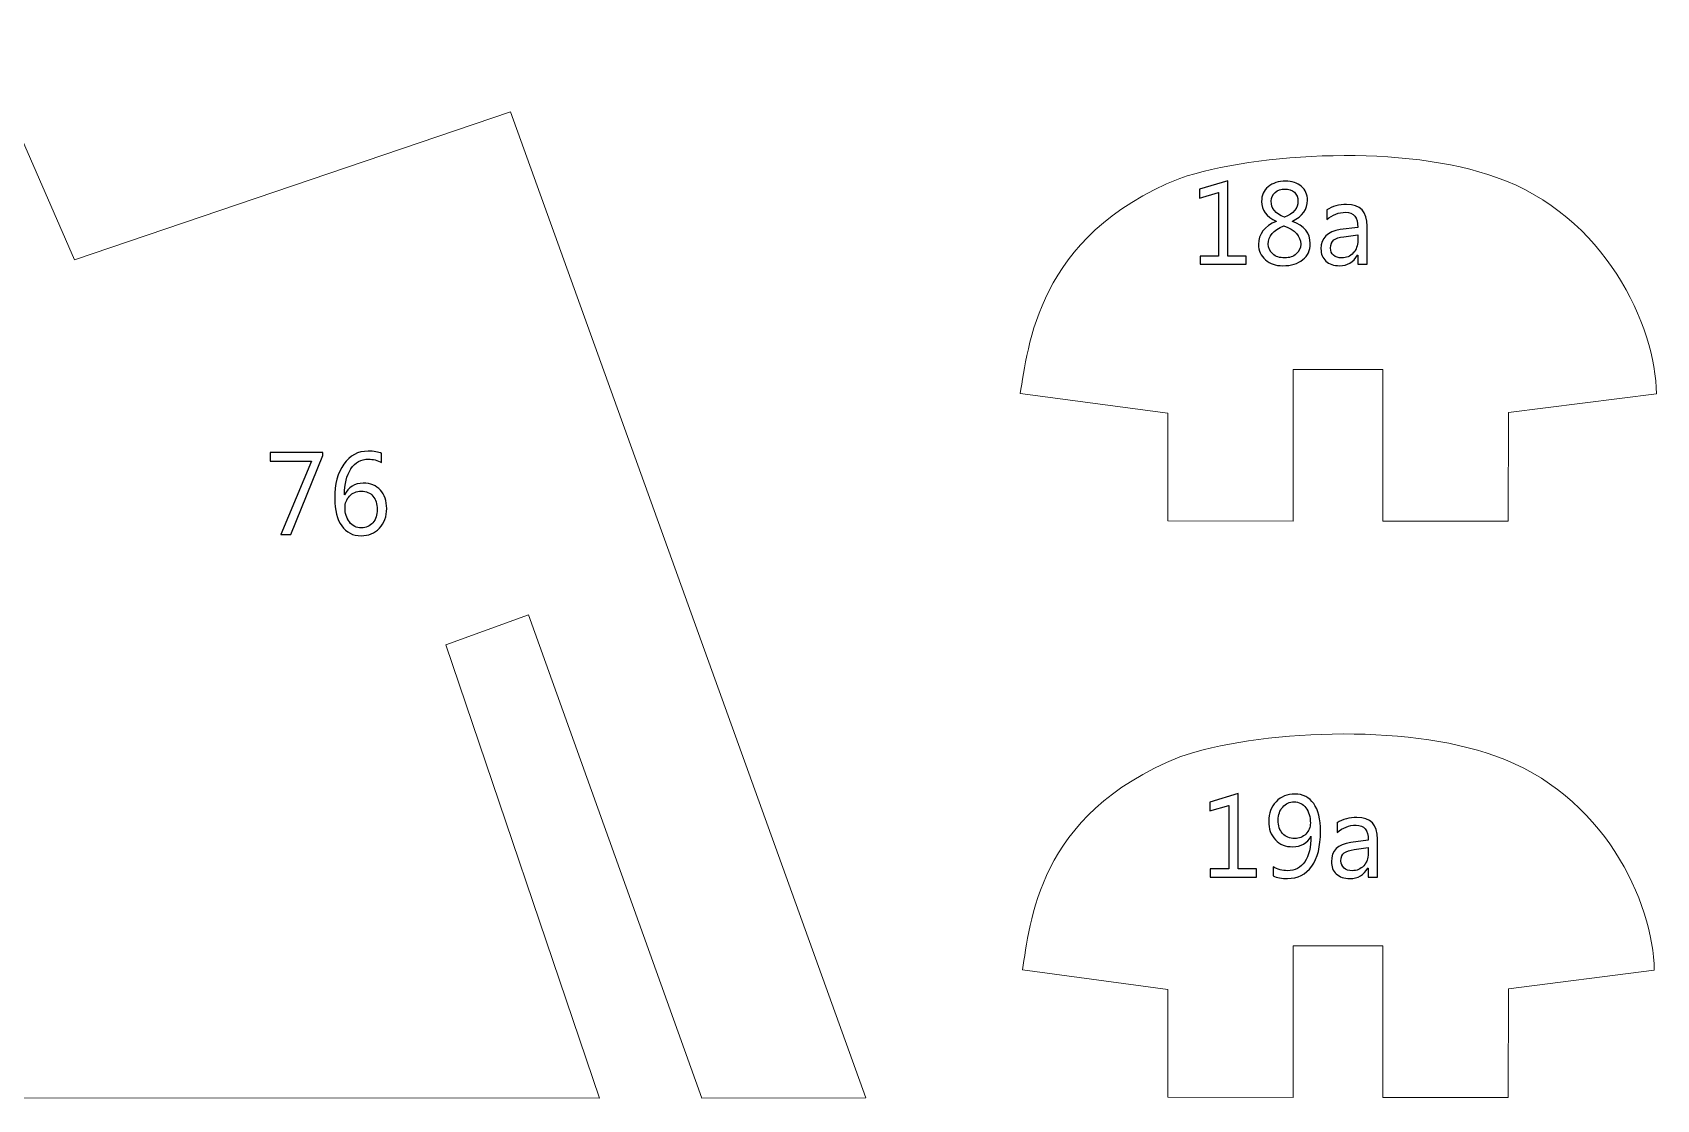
# Model space of a CAD drawing. Header units: centimetres. Extents: x -370 to 378, y -504 to 433.
# Drawn here: x 261.7 to 373.8, y -504.1 to -430.4 of the extents above; entities that cross this region are included whole.
import ezdxf

# ---------------------------------------------------------------- set-up
doc = ezdxf.new("R2010")
doc.units = ezdxf.units.CM
doc.header["$MEASUREMENT"] = 0
doc.layers.add('Camada 1', color=7, linetype='Continuous')
doc.layers.add('Camada 2', color=20, linetype='Continuous')

msp = doc.modelspace()

# ---------------------------------------------------------------- linework, layer by layer
at = {"layer": 'Camada 1', "lineweight": 9}
for points, knots in [([(294.68, -435.88), (294.68, -435.88), (319.21, -503.96), (319.21, -503.96), (319.21, -503.96), (319.21, -503.96), (307.9, -503.97), (307.9, -503.97), (307.9, -503.97), (307.9, -503.97), (295.92, -470.6), (295.92, -470.6), (295.92, -470.6), (295.92, -470.6), (290.22, -472.68), (290.22, -472.68), (290.22, -472.68), (290.22, -472.68), (300.83, -503.97), (300.83, -503.97), (300.83, -503.97), (300.83, -503.97), (167.72, -503.92), (167.72, -503.92), (167.72, -503.92), (167.72, -503.92), (167.63, -493.01), (167.63, -493.01), (167.63, -493.01), (167.63, -493.01), (161.52, -492.97), (161.52, -492.97), (161.52, -492.97), (161.52, -492.97), (161.45, -503.88), (161.45, -503.88), (161.45, -503.88), (161.45, -503.88), (122.91, -503.91), (122.91, -503.91), (122.91, -503.91), (118.22, -504.07), (117.02, -496.21), (121.56, -494.79), (121.56, -494.79), (121.56, -494.79), (160.85, -481.42), (160.85, -481.42), (160.85, -481.42), (160.85, -481.42), (158.98, -475.67), (158.98, -475.67), (158.98, -475.67), (158.98, -475.67), (188.24, -465.57), (188.24, -465.57), (188.24, -465.57), (188.24, -465.57), (190.38, -471.35), (190.38, -471.35), (190.38, -471.35), (190.38, -471.35), (237.32, -455.38), (237.32, -455.38), (237.32, -455.38), (237.32, -455.38), (218, -409.68), (218, -409.68), (218, -409.68), (218, -409.68), (245.72, -402.83), (245.72, -402.83), (245.72, -402.83), (245.72, -402.83), (264.59, -446.11), (264.59, -446.11), (264.59, -446.11), (264.59, -446.11), (294.68, -435.88), (294.68, -435.88)], [0, 0, 0, 0, 0.047619, 0.047619, 0.047619, 0.047619, 0.095238, 0.095238, 0.095238, 0.095238, 0.142857, 0.142857, 0.142857, 0.142857, 0.190476, 0.190476, 0.190476, 0.190476, 0.238095, 0.238095, 0.238095, 0.238095, 0.285714, 0.285714, 0.285714, 0.285714, 0.333333, 0.333333, 0.333333, 0.333333, 0.380952, 0.380952, 0.380952, 0.380952, 0.428571, 0.428571, 0.428571, 0.428571, 0.47619, 0.47619, 0.47619, 0.47619, 0.52381, 0.52381, 0.52381, 0.52381, 0.571429, 0.571429, 0.571429, 0.571429, 0.619048, 0.619048, 0.619048, 0.619048, 0.666667, 0.666667, 0.666667, 0.666667, 0.714286, 0.714286, 0.714286, 0.714286, 0.761905, 0.761905, 0.761905, 0.761905, 0.809524, 0.809524, 0.809524, 0.809524, 0.857143, 0.857143, 0.857143, 0.857143, 0.904762, 0.904762, 0.904762, 0.904762, 1, 1, 1, 1]), ([(348.72, -453.68), (348.72, -453.68), (354.9, -453.68), (354.9, -453.68), (354.9, -453.68), (354.9, -453.68), (354.9, -464.15), (354.9, -464.15), (354.9, -464.15), (354.9, -464.15), (363.56, -464.15), (363.56, -464.15), (363.56, -464.15), (363.56, -464.15), (363.57, -456.65), (363.57, -456.65), (363.57, -456.65), (363.57, -456.65), (373.79, -455.36), (373.79, -455.36), (373.79, -455.36), (373.74, -450.67), (370.21, -442.99), (362.74, -440.42), (362.74, -440.42), (356.55, -438.13), (346.16, -438.67), (340.88, -440.48), (340.88, -440.48), (330.95, -444.47), (330.44, -452.18), (329.86, -455.34), (329.86, -455.34), (329.86, -455.34), (340.05, -456.69), (340.05, -456.69), (340.05, -456.69), (340.05, -456.69), (340.05, -464.13), (340.05, -464.13), (340.05, -464.13), (340.05, -464.13), (348.72, -464.15), (348.72, -464.15), (348.72, -464.15), (348.72, -464.15), (348.72, -453.68), (348.72, -453.68)], [0, 0, 0, 0, 0.076923, 0.076923, 0.076923, 0.076923, 0.153846, 0.153846, 0.153846, 0.153846, 0.230769, 0.230769, 0.230769, 0.230769, 0.307692, 0.307692, 0.307692, 0.307692, 0.384615, 0.384615, 0.384615, 0.384615, 0.461538, 0.461538, 0.461538, 0.461538, 0.538462, 0.538462, 0.538462, 0.538462, 0.615385, 0.615385, 0.615385, 0.615385, 0.692308, 0.692308, 0.692308, 0.692308, 0.769231, 0.769231, 0.769231, 0.769231, 0.846154, 0.846154, 0.846154, 0.846154, 1, 1, 1, 1]), ([(348.72, -493.46), (348.72, -493.46), (354.9, -493.46), (354.9, -493.46), (354.9, -493.46), (354.9, -493.46), (354.9, -503.92), (354.9, -503.92), (354.9, -503.92), (354.9, -503.92), (363.56, -503.92), (363.56, -503.92), (363.56, -503.92), (363.56, -503.92), (363.57, -496.43), (363.57, -496.43), (363.57, -496.43), (363.57, -496.43), (373.64, -495.14), (373.64, -495.14), (373.64, -495.14), (373.58, -490.44), (370.1, -482.92), (362.63, -480.35), (362.63, -480.35), (356.44, -478.06), (346.16, -478.6), (340.88, -480.41), (340.88, -480.41), (330.95, -484.4), (330.59, -491.96), (330.02, -495.11), (330.02, -495.11), (330.02, -495.11), (340.05, -496.47), (340.05, -496.47), (340.05, -496.47), (340.05, -496.47), (340.05, -503.91), (340.05, -503.91), (340.05, -503.91), (340.05, -503.91), (348.72, -503.92), (348.72, -503.92), (348.72, -503.92), (348.72, -503.92), (348.72, -493.46), (348.72, -493.46)], [0, 0, 0, 0, 0.076923, 0.076923, 0.076923, 0.076923, 0.153846, 0.153846, 0.153846, 0.153846, 0.230769, 0.230769, 0.230769, 0.230769, 0.307692, 0.307692, 0.307692, 0.307692, 0.384615, 0.384615, 0.384615, 0.384615, 0.461538, 0.461538, 0.461538, 0.461538, 0.538462, 0.538462, 0.538462, 0.538462, 0.615385, 0.615385, 0.615385, 0.615385, 0.692308, 0.692308, 0.692308, 0.692308, 0.769231, 0.769231, 0.769231, 0.769231, 0.846154, 0.846154, 0.846154, 0.846154, 1, 1, 1, 1])]:
    msp.add_open_spline(points, degree=3, knots=knots, dxfattribs=at)
at = {"layer": 'Camada 2'}
for points, knots in [([(345.47, -446.41), (345.47, -446.41), (342.28, -446.41), (342.28, -446.41), (342.28, -446.41), (342.28, -446.41), (342.28, -445.85), (342.28, -445.85), (342.28, -445.85), (342.28, -445.85), (343.55, -445.85), (343.55, -445.85), (343.55, -445.85), (343.55, -445.85), (343.55, -441.46), (343.55, -441.46), (343.55, -441.46), (343.55, -441.46), (342.24, -441.85), (342.24, -441.85), (342.24, -441.85), (342.24, -441.85), (342.24, -441.23), (342.24, -441.23), (342.24, -441.23), (342.24, -441.23), (344.2, -440.64), (344.2, -440.64), (344.2, -440.64), (344.2, -440.64), (344.2, -445.85), (344.2, -445.85), (344.2, -445.85), (344.2, -445.85), (345.47, -445.85), (345.47, -445.85), (345.47, -445.85), (345.47, -445.85), (345.47, -446.41), (345.47, -446.41)], [0, 0, 0, 0, 0.090909, 0.090909, 0.090909, 0.090909, 0.181818, 0.181818, 0.181818, 0.181818, 0.272727, 0.272727, 0.272727, 0.272727, 0.363636, 0.363636, 0.363636, 0.363636, 0.454545, 0.454545, 0.454545, 0.454545, 0.545455, 0.545455, 0.545455, 0.545455, 0.636364, 0.636364, 0.636364, 0.636364, 0.727273, 0.727273, 0.727273, 0.727273, 0.818182, 0.818182, 0.818182, 0.818182, 1, 1, 1, 1]), ([(347.54, -443.45), (347.54, -443.45), (347.54, -443.44), (347.54, -443.44), (347.54, -443.44), (346.86, -443.12), (346.53, -442.66), (346.53, -442.07), (346.53, -442.07), (346.53, -441.66), (346.68, -441.32), (346.99, -441.06), (346.99, -441.06), (347.3, -440.8), (347.7, -440.67), (348.19, -440.67), (348.19, -440.67), (348.63, -440.67), (348.99, -440.79), (349.28, -441.04), (349.28, -441.04), (349.56, -441.28), (349.7, -441.59), (349.7, -441.98), (349.7, -441.98), (349.7, -442.6), (349.35, -443.09), (348.66, -443.44), (348.66, -443.44), (348.66, -443.44), (348.66, -443.45), (348.66, -443.45), (348.66, -443.45), (349.48, -443.75), (349.89, -444.26), (349.89, -444.98), (349.89, -444.98), (349.89, -445.45), (349.72, -445.82), (349.38, -446.09), (349.38, -446.09), (349.05, -446.37), (348.58, -446.51), (347.98, -446.51), (347.98, -446.51), (347.5, -446.51), (347.11, -446.37), (346.79, -446.1), (346.79, -446.1), (346.48, -445.83), (346.32, -445.47), (346.32, -445.04), (346.32, -445.04), (346.32, -444.31), (346.73, -443.78), (347.54, -443.45)], [0, 0, 0, 0, 0.066667, 0.066667, 0.066667, 0.066667, 0.133333, 0.133333, 0.133333, 0.133333, 0.2, 0.2, 0.2, 0.2, 0.266667, 0.266667, 0.266667, 0.266667, 0.333333, 0.333333, 0.333333, 0.333333, 0.4, 0.4, 0.4, 0.4, 0.466667, 0.466667, 0.466667, 0.466667, 0.533333, 0.533333, 0.533333, 0.533333, 0.6, 0.6, 0.6, 0.6, 0.666667, 0.666667, 0.666667, 0.666667, 0.733333, 0.733333, 0.733333, 0.733333, 0.8, 0.8, 0.8, 0.8, 0.866667, 0.866667, 0.866667, 0.866667, 1, 1, 1, 1]), ([(349.04, -442.06), (349.04, -441.8), (348.96, -441.59), (348.8, -441.44), (348.8, -441.44), (348.63, -441.29), (348.41, -441.22), (348.13, -441.22), (348.13, -441.22), (347.87, -441.22), (347.64, -441.3), (347.46, -441.45), (347.46, -441.45), (347.28, -441.61), (347.19, -441.81), (347.19, -442.05), (347.19, -442.05), (347.19, -442.54), (347.49, -442.91), (348.11, -443.16), (348.11, -443.16), (348.73, -442.9), (349.04, -442.54), (349.04, -442.06)], [0, 0, 0, 0, 0.142857, 0.142857, 0.142857, 0.142857, 0.285714, 0.285714, 0.285714, 0.285714, 0.428571, 0.428571, 0.428571, 0.428571, 0.571429, 0.571429, 0.571429, 0.571429, 0.714286, 0.714286, 0.714286, 0.714286, 1, 1, 1, 1]), ([(353.82, -446.41), (353.82, -446.41), (353.17, -446.41), (353.17, -446.41), (353.17, -446.41), (353.17, -446.41), (353.17, -445.78), (353.17, -445.78), (353.17, -445.78), (353.17, -445.78), (353.15, -445.78), (353.15, -445.78), (353.15, -445.78), (352.87, -446.27), (352.46, -446.51), (351.91, -446.51), (351.91, -446.51), (351.51, -446.51), (351.2, -446.4), (350.97, -446.19), (350.97, -446.19), (350.74, -445.98), (350.63, -445.69), (350.63, -445.34), (350.63, -445.34), (350.63, -444.59), (351.07, -444.15), (351.96, -444.02), (351.96, -444.02), (351.96, -444.02), (353.17, -443.86), (353.17, -443.86), (353.17, -443.86), (353.17, -443.17), (352.89, -442.82), (352.34, -442.82), (352.34, -442.82), (351.86, -442.82), (351.42, -442.99), (351.03, -443.32), (351.03, -443.32), (351.03, -443.32), (351.03, -442.66), (351.03, -442.66), (351.03, -442.66), (351.42, -442.41), (351.88, -442.28), (352.4, -442.28), (352.4, -442.28), (353.34, -442.28), (353.82, -442.78), (353.82, -443.79), (353.82, -443.79), (353.82, -443.79), (353.82, -446.41), (353.82, -446.41)], [0, 0, 0, 0, 0.066667, 0.066667, 0.066667, 0.066667, 0.133333, 0.133333, 0.133333, 0.133333, 0.2, 0.2, 0.2, 0.2, 0.266667, 0.266667, 0.266667, 0.266667, 0.333333, 0.333333, 0.333333, 0.333333, 0.4, 0.4, 0.4, 0.4, 0.466667, 0.466667, 0.466667, 0.466667, 0.533333, 0.533333, 0.533333, 0.533333, 0.6, 0.6, 0.6, 0.6, 0.666667, 0.666667, 0.666667, 0.666667, 0.733333, 0.733333, 0.733333, 0.733333, 0.8, 0.8, 0.8, 0.8, 0.866667, 0.866667, 0.866667, 0.866667, 1, 1, 1, 1]), ([(348.06, -443.76), (347.34, -444.05), (346.99, -444.46), (346.99, -445.01), (346.99, -445.01), (346.99, -445.29), (347.09, -445.52), (347.3, -445.7), (347.3, -445.7), (347.51, -445.88), (347.78, -445.97), (348.12, -445.97), (348.12, -445.97), (348.45, -445.97), (348.71, -445.88), (348.92, -445.7), (348.92, -445.7), (349.12, -445.52), (349.23, -445.3), (349.23, -445.03), (349.23, -445.03), (349.23, -444.46), (348.84, -444.04), (348.06, -443.76)], [0, 0, 0, 0, 0.142857, 0.142857, 0.142857, 0.142857, 0.285714, 0.285714, 0.285714, 0.285714, 0.428571, 0.428571, 0.428571, 0.428571, 0.571429, 0.571429, 0.571429, 0.571429, 0.714286, 0.714286, 0.714286, 0.714286, 1, 1, 1, 1]), ([(353.17, -444.37), (353.17, -444.37), (352.2, -444.51), (352.2, -444.51), (352.2, -444.51), (351.9, -444.55), (351.67, -444.62), (351.52, -444.73), (351.52, -444.73), (351.37, -444.84), (351.29, -445.02), (351.29, -445.3), (351.29, -445.3), (351.29, -445.49), (351.36, -445.66), (351.5, -445.78), (351.5, -445.78), (351.64, -445.91), (351.83, -445.97), (352.06, -445.97), (352.06, -445.97), (352.38, -445.97), (352.65, -445.86), (352.86, -445.63), (352.86, -445.63), (353.07, -445.41), (353.17, -445.12), (353.17, -444.77), (353.17, -444.77), (353.17, -444.77), (353.17, -444.37), (353.17, -444.37)], [0, 0, 0, 0, 0.111111, 0.111111, 0.111111, 0.111111, 0.222222, 0.222222, 0.222222, 0.222222, 0.333333, 0.333333, 0.333333, 0.333333, 0.444444, 0.444444, 0.444444, 0.444444, 0.555556, 0.555556, 0.555556, 0.555556, 0.666667, 0.666667, 0.666667, 0.666667, 0.777778, 0.777778, 0.777778, 0.777778, 1, 1, 1, 1]), ([(281.74, -459.61), (281.74, -459.61), (279.51, -465.06), (279.51, -465.06), (279.51, -465.06), (279.51, -465.06), (278.84, -465.06), (278.84, -465.06), (278.84, -465.06), (278.84, -465.06), (280.95, -459.99), (280.95, -459.99), (280.95, -459.99), (280.95, -459.99), (278.1, -459.99), (278.1, -459.99), (278.1, -459.99), (278.1, -459.99), (278.1, -459.41), (278.1, -459.41), (278.1, -459.41), (278.1, -459.41), (281.74, -459.41), (281.74, -459.41), (281.74, -459.41), (281.74, -459.41), (281.74, -459.61), (281.74, -459.61)], [0, 0, 0, 0, 0.125, 0.125, 0.125, 0.125, 0.25, 0.25, 0.25, 0.25, 0.375, 0.375, 0.375, 0.375, 0.5, 0.5, 0.5, 0.5, 0.625, 0.625, 0.625, 0.625, 0.75, 0.75, 0.75, 0.75, 1, 1, 1, 1]), ([(285.79, -459.47), (285.79, -459.47), (285.79, -460.09), (285.79, -460.09), (285.79, -460.09), (285.5, -459.94), (285.19, -459.86), (284.87, -459.86), (284.87, -459.86), (284.37, -459.86), (283.97, -460.08), (283.67, -460.53), (283.67, -460.53), (283.37, -460.98), (283.22, -461.58), (283.22, -462.32), (283.22, -462.32), (283.22, -462.32), (283.23, -462.32), (283.23, -462.32), (283.23, -462.32), (283.5, -461.79), (283.93, -461.52), (284.52, -461.52), (284.52, -461.52), (285.02, -461.52), (285.41, -461.68), (285.7, -462), (285.7, -462), (285.99, -462.31), (286.14, -462.74), (286.14, -463.27), (286.14, -463.27), (286.14, -463.82), (285.97, -464.28), (285.64, -464.63), (285.64, -464.63), (285.3, -464.98), (284.88, -465.15), (284.37, -465.15), (284.37, -465.15), (283.8, -465.15), (283.35, -464.93), (283.03, -464.47), (283.03, -464.47), (282.71, -464.02), (282.55, -463.39), (282.55, -462.57), (282.55, -462.57), (282.55, -461.58), (282.76, -460.79), (283.18, -460.2), (283.18, -460.2), (283.6, -459.61), (284.16, -459.31), (284.85, -459.31), (284.85, -459.31), (285.25, -459.31), (285.56, -459.37), (285.79, -459.47)], [0, 0, 0, 0, 0.0625, 0.0625, 0.0625, 0.0625, 0.125, 0.125, 0.125, 0.125, 0.1875, 0.1875, 0.1875, 0.1875, 0.25, 0.25, 0.25, 0.25, 0.3125, 0.3125, 0.3125, 0.3125, 0.375, 0.375, 0.375, 0.375, 0.4375, 0.4375, 0.4375, 0.4375, 0.5, 0.5, 0.5, 0.5, 0.5625, 0.5625, 0.5625, 0.5625, 0.625, 0.625, 0.625, 0.625, 0.6875, 0.6875, 0.6875, 0.6875, 0.75, 0.75, 0.75, 0.75, 0.8125, 0.8125, 0.8125, 0.8125, 0.875, 0.875, 0.875, 0.875, 1, 1, 1, 1]), ([(284.38, -462.07), (284.05, -462.07), (283.78, -462.18), (283.57, -462.41), (283.57, -462.41), (283.36, -462.64), (283.26, -462.9), (283.26, -463.21), (283.26, -463.21), (283.26, -463.6), (283.36, -463.93), (283.57, -464.2), (283.57, -464.2), (283.77, -464.47), (284.05, -464.61), (284.39, -464.61), (284.39, -464.61), (284.71, -464.61), (284.98, -464.49), (285.18, -464.25), (285.18, -464.25), (285.38, -464.02), (285.48, -463.72), (285.48, -463.35), (285.48, -463.35), (285.48, -462.95), (285.38, -462.64), (285.19, -462.41), (285.19, -462.41), (285, -462.18), (284.73, -462.07), (284.38, -462.07)], [0, 0, 0, 0, 0.111111, 0.111111, 0.111111, 0.111111, 0.222222, 0.222222, 0.222222, 0.222222, 0.333333, 0.333333, 0.333333, 0.333333, 0.444444, 0.444444, 0.444444, 0.444444, 0.555556, 0.555556, 0.555556, 0.555556, 0.666667, 0.666667, 0.666667, 0.666667, 0.777778, 0.777778, 0.777778, 0.777778, 1, 1, 1, 1]), ([(346.19, -488.72), (346.19, -488.72), (342.99, -488.72), (342.99, -488.72), (342.99, -488.72), (342.99, -488.72), (342.99, -488.15), (342.99, -488.15), (342.99, -488.15), (342.99, -488.15), (344.27, -488.15), (344.27, -488.15), (344.27, -488.15), (344.27, -488.15), (344.27, -483.76), (344.27, -483.76), (344.27, -483.76), (344.27, -483.76), (342.96, -484.15), (342.96, -484.15), (342.96, -484.15), (342.96, -484.15), (342.96, -483.54), (342.96, -483.54), (342.96, -483.54), (342.96, -483.54), (344.91, -482.94), (344.91, -482.94), (344.91, -482.94), (344.91, -482.94), (344.91, -488.15), (344.91, -488.15), (344.91, -488.15), (344.91, -488.15), (346.19, -488.15), (346.19, -488.15), (346.19, -488.15), (346.19, -488.15), (346.19, -488.72), (346.19, -488.72)], [0, 0, 0, 0, 0.090909, 0.090909, 0.090909, 0.090909, 0.181818, 0.181818, 0.181818, 0.181818, 0.272727, 0.272727, 0.272727, 0.272727, 0.363636, 0.363636, 0.363636, 0.363636, 0.454545, 0.454545, 0.454545, 0.454545, 0.545455, 0.545455, 0.545455, 0.545455, 0.636364, 0.636364, 0.636364, 0.636364, 0.727273, 0.727273, 0.727273, 0.727273, 0.818182, 0.818182, 0.818182, 0.818182, 1, 1, 1, 1]), ([(347.32, -488.63), (347.32, -488.63), (347.32, -488.01), (347.32, -488.01), (347.32, -488.01), (347.64, -488.19), (347.97, -488.27), (348.32, -488.27), (348.32, -488.27), (348.83, -488.27), (349.23, -488.07), (349.52, -487.65), (349.52, -487.65), (349.8, -487.24), (349.94, -486.65), (349.94, -485.89), (349.94, -485.89), (349.94, -485.9), (349.93, -485.9), (349.93, -485.89), (349.93, -485.89), (349.69, -486.38), (349.27, -486.62), (348.67, -486.62), (348.67, -486.62), (348.19, -486.62), (347.79, -486.46), (347.48, -486.13), (347.48, -486.13), (347.17, -485.8), (347.02, -485.38), (347.02, -484.86), (347.02, -484.86), (347.02, -484.31), (347.19, -483.86), (347.53, -483.51), (347.53, -483.51), (347.87, -483.15), (348.3, -482.98), (348.83, -482.98), (348.83, -482.98), (349.39, -482.98), (349.82, -483.2), (350.13, -483.64), (350.13, -483.64), (350.44, -484.07), (350.6, -484.72), (350.6, -485.56), (350.6, -485.56), (350.6, -486.6), (350.4, -487.4), (349.99, -487.97), (349.99, -487.97), (349.59, -488.53), (349.03, -488.81), (348.31, -488.81), (348.31, -488.81), (347.93, -488.81), (347.6, -488.75), (347.32, -488.63)], [0, 0, 0, 0, 0.0625, 0.0625, 0.0625, 0.0625, 0.125, 0.125, 0.125, 0.125, 0.1875, 0.1875, 0.1875, 0.1875, 0.25, 0.25, 0.25, 0.25, 0.3125, 0.3125, 0.3125, 0.3125, 0.375, 0.375, 0.375, 0.375, 0.4375, 0.4375, 0.4375, 0.4375, 0.5, 0.5, 0.5, 0.5, 0.5625, 0.5625, 0.5625, 0.5625, 0.625, 0.625, 0.625, 0.625, 0.6875, 0.6875, 0.6875, 0.6875, 0.75, 0.75, 0.75, 0.75, 0.8125, 0.8125, 0.8125, 0.8125, 0.875, 0.875, 0.875, 0.875, 1, 1, 1, 1]), ([(348.77, -483.52), (348.46, -483.52), (348.2, -483.64), (347.99, -483.88), (347.99, -483.88), (347.78, -484.11), (347.68, -484.41), (347.68, -484.77), (347.68, -484.77), (347.68, -485.17), (347.78, -485.48), (347.98, -485.71), (347.98, -485.71), (348.19, -485.94), (348.47, -486.05), (348.82, -486.05), (348.82, -486.05), (349.12, -486.05), (349.38, -485.94), (349.59, -485.74), (349.59, -485.74), (349.8, -485.53), (349.9, -485.28), (349.9, -484.98), (349.9, -484.98), (349.9, -484.55), (349.8, -484.2), (349.59, -483.93), (349.59, -483.93), (349.38, -483.66), (349.11, -483.52), (348.77, -483.52)], [0, 0, 0, 0, 0.111111, 0.111111, 0.111111, 0.111111, 0.222222, 0.222222, 0.222222, 0.222222, 0.333333, 0.333333, 0.333333, 0.333333, 0.444444, 0.444444, 0.444444, 0.444444, 0.555556, 0.555556, 0.555556, 0.555556, 0.666667, 0.666667, 0.666667, 0.666667, 0.777778, 0.777778, 0.777778, 0.777778, 1, 1, 1, 1]), ([(354.53, -488.72), (354.53, -488.72), (353.89, -488.72), (353.89, -488.72), (353.89, -488.72), (353.89, -488.72), (353.89, -488.09), (353.89, -488.09), (353.89, -488.09), (353.89, -488.09), (353.87, -488.09), (353.87, -488.09), (353.87, -488.09), (353.59, -488.57), (353.18, -488.81), (352.63, -488.81), (352.63, -488.81), (352.23, -488.81), (351.92, -488.71), (351.69, -488.49), (351.69, -488.49), (351.46, -488.28), (351.35, -488), (351.35, -487.65), (351.35, -487.65), (351.35, -486.89), (351.79, -486.45), (352.68, -486.33), (352.68, -486.33), (352.68, -486.33), (353.89, -486.16), (353.89, -486.16), (353.89, -486.16), (353.89, -485.47), (353.61, -485.13), (353.06, -485.13), (353.06, -485.13), (352.57, -485.13), (352.13, -485.3), (351.74, -485.63), (351.74, -485.63), (351.74, -485.63), (351.74, -484.97), (351.74, -484.97), (351.74, -484.97), (352.14, -484.71), (352.6, -484.59), (353.11, -484.59), (353.11, -484.59), (354.06, -484.59), (354.53, -485.09), (354.53, -486.09), (354.53, -486.09), (354.53, -486.09), (354.53, -488.72), (354.53, -488.72)], [0, 0, 0, 0, 0.066667, 0.066667, 0.066667, 0.066667, 0.133333, 0.133333, 0.133333, 0.133333, 0.2, 0.2, 0.2, 0.2, 0.266667, 0.266667, 0.266667, 0.266667, 0.333333, 0.333333, 0.333333, 0.333333, 0.4, 0.4, 0.4, 0.4, 0.466667, 0.466667, 0.466667, 0.466667, 0.533333, 0.533333, 0.533333, 0.533333, 0.6, 0.6, 0.6, 0.6, 0.666667, 0.666667, 0.666667, 0.666667, 0.733333, 0.733333, 0.733333, 0.733333, 0.8, 0.8, 0.8, 0.8, 0.866667, 0.866667, 0.866667, 0.866667, 1, 1, 1, 1]), ([(353.89, -486.68), (353.89, -486.68), (352.92, -486.81), (352.92, -486.81), (352.92, -486.81), (352.62, -486.85), (352.39, -486.93), (352.24, -487.03), (352.24, -487.03), (352.09, -487.14), (352.01, -487.33), (352.01, -487.6), (352.01, -487.6), (352.01, -487.8), (352.08, -487.96), (352.22, -488.09), (352.22, -488.09), (352.36, -488.21), (352.55, -488.27), (352.78, -488.27), (352.78, -488.27), (353.1, -488.27), (353.37, -488.16), (353.58, -487.94), (353.58, -487.94), (353.78, -487.71), (353.89, -487.43), (353.89, -487.08), (353.89, -487.08), (353.89, -487.08), (353.89, -486.68), (353.89, -486.68)], [0, 0, 0, 0, 0.111111, 0.111111, 0.111111, 0.111111, 0.222222, 0.222222, 0.222222, 0.222222, 0.333333, 0.333333, 0.333333, 0.333333, 0.444444, 0.444444, 0.444444, 0.444444, 0.555556, 0.555556, 0.555556, 0.555556, 0.666667, 0.666667, 0.666667, 0.666667, 0.777778, 0.777778, 0.777778, 0.777778, 1, 1, 1, 1])]:
    msp.add_open_spline(points, degree=3, knots=knots, dxfattribs=at)
at = {"layer": 'Camada 2', "lineweight": 9}
for points, knots in [([(345.47, -446.41), (345.47, -446.41), (342.28, -446.41), (342.28, -446.41), (342.28, -446.41), (342.28, -446.41), (342.28, -445.85), (342.28, -445.85), (342.28, -445.85), (342.28, -445.85), (343.55, -445.85), (343.55, -445.85), (343.55, -445.85), (343.55, -445.85), (343.55, -441.46), (343.55, -441.46), (343.55, -441.46), (343.55, -441.46), (342.24, -441.85), (342.24, -441.85), (342.24, -441.85), (342.24, -441.85), (342.24, -441.23), (342.24, -441.23), (342.24, -441.23), (342.24, -441.23), (344.2, -440.64), (344.2, -440.64), (344.2, -440.64), (344.2, -440.64), (344.2, -445.85), (344.2, -445.85), (344.2, -445.85), (344.2, -445.85), (345.47, -445.85), (345.47, -445.85), (345.47, -445.85), (345.47, -445.85), (345.47, -446.41), (345.47, -446.41)], [0, 0, 0, 0, 0.090909, 0.090909, 0.090909, 0.090909, 0.181818, 0.181818, 0.181818, 0.181818, 0.272727, 0.272727, 0.272727, 0.272727, 0.363636, 0.363636, 0.363636, 0.363636, 0.454545, 0.454545, 0.454545, 0.454545, 0.545455, 0.545455, 0.545455, 0.545455, 0.636364, 0.636364, 0.636364, 0.636364, 0.727273, 0.727273, 0.727273, 0.727273, 0.818182, 0.818182, 0.818182, 0.818182, 1, 1, 1, 1]), ([(347.54, -443.45), (347.54, -443.45), (347.54, -443.44), (347.54, -443.44), (347.54, -443.44), (346.86, -443.12), (346.53, -442.66), (346.53, -442.07), (346.53, -442.07), (346.53, -441.66), (346.68, -441.32), (346.99, -441.06), (346.99, -441.06), (347.3, -440.8), (347.7, -440.67), (348.19, -440.67), (348.19, -440.67), (348.63, -440.67), (348.99, -440.79), (349.28, -441.04), (349.28, -441.04), (349.56, -441.28), (349.7, -441.59), (349.7, -441.98), (349.7, -441.98), (349.7, -442.6), (349.35, -443.09), (348.66, -443.44), (348.66, -443.44), (348.66, -443.44), (348.66, -443.45), (348.66, -443.45), (348.66, -443.45), (349.48, -443.75), (349.89, -444.26), (349.89, -444.98), (349.89, -444.98), (349.89, -445.45), (349.72, -445.82), (349.38, -446.09), (349.38, -446.09), (349.05, -446.37), (348.58, -446.51), (347.98, -446.51), (347.98, -446.51), (347.5, -446.51), (347.11, -446.37), (346.79, -446.1), (346.79, -446.1), (346.48, -445.83), (346.32, -445.47), (346.32, -445.04), (346.32, -445.04), (346.32, -444.31), (346.73, -443.78), (347.54, -443.45)], [0, 0, 0, 0, 0.066667, 0.066667, 0.066667, 0.066667, 0.133333, 0.133333, 0.133333, 0.133333, 0.2, 0.2, 0.2, 0.2, 0.266667, 0.266667, 0.266667, 0.266667, 0.333333, 0.333333, 0.333333, 0.333333, 0.4, 0.4, 0.4, 0.4, 0.466667, 0.466667, 0.466667, 0.466667, 0.533333, 0.533333, 0.533333, 0.533333, 0.6, 0.6, 0.6, 0.6, 0.666667, 0.666667, 0.666667, 0.666667, 0.733333, 0.733333, 0.733333, 0.733333, 0.8, 0.8, 0.8, 0.8, 0.866667, 0.866667, 0.866667, 0.866667, 1, 1, 1, 1]), ([(349.04, -442.06), (349.04, -441.8), (348.96, -441.59), (348.8, -441.44), (348.8, -441.44), (348.63, -441.29), (348.41, -441.22), (348.13, -441.22), (348.13, -441.22), (347.87, -441.22), (347.64, -441.3), (347.46, -441.45), (347.46, -441.45), (347.28, -441.61), (347.19, -441.81), (347.19, -442.05), (347.19, -442.05), (347.19, -442.54), (347.49, -442.91), (348.11, -443.16), (348.11, -443.16), (348.73, -442.9), (349.04, -442.54), (349.04, -442.06)], [0, 0, 0, 0, 0.142857, 0.142857, 0.142857, 0.142857, 0.285714, 0.285714, 0.285714, 0.285714, 0.428571, 0.428571, 0.428571, 0.428571, 0.571429, 0.571429, 0.571429, 0.571429, 0.714286, 0.714286, 0.714286, 0.714286, 1, 1, 1, 1]), ([(353.82, -446.41), (353.82, -446.41), (353.17, -446.41), (353.17, -446.41), (353.17, -446.41), (353.17, -446.41), (353.17, -445.78), (353.17, -445.78), (353.17, -445.78), (353.17, -445.78), (353.15, -445.78), (353.15, -445.78), (353.15, -445.78), (352.87, -446.27), (352.46, -446.51), (351.91, -446.51), (351.91, -446.51), (351.51, -446.51), (351.2, -446.4), (350.97, -446.19), (350.97, -446.19), (350.74, -445.98), (350.63, -445.69), (350.63, -445.34), (350.63, -445.34), (350.63, -444.59), (351.07, -444.15), (351.96, -444.02), (351.96, -444.02), (351.96, -444.02), (353.17, -443.86), (353.17, -443.86), (353.17, -443.86), (353.17, -443.17), (352.89, -442.82), (352.34, -442.82), (352.34, -442.82), (351.86, -442.82), (351.42, -442.99), (351.03, -443.32), (351.03, -443.32), (351.03, -443.32), (351.03, -442.66), (351.03, -442.66), (351.03, -442.66), (351.42, -442.41), (351.88, -442.28), (352.4, -442.28), (352.4, -442.28), (353.34, -442.28), (353.82, -442.78), (353.82, -443.79), (353.82, -443.79), (353.82, -443.79), (353.82, -446.41), (353.82, -446.41)], [0, 0, 0, 0, 0.066667, 0.066667, 0.066667, 0.066667, 0.133333, 0.133333, 0.133333, 0.133333, 0.2, 0.2, 0.2, 0.2, 0.266667, 0.266667, 0.266667, 0.266667, 0.333333, 0.333333, 0.333333, 0.333333, 0.4, 0.4, 0.4, 0.4, 0.466667, 0.466667, 0.466667, 0.466667, 0.533333, 0.533333, 0.533333, 0.533333, 0.6, 0.6, 0.6, 0.6, 0.666667, 0.666667, 0.666667, 0.666667, 0.733333, 0.733333, 0.733333, 0.733333, 0.8, 0.8, 0.8, 0.8, 0.866667, 0.866667, 0.866667, 0.866667, 1, 1, 1, 1]), ([(348.06, -443.76), (347.34, -444.05), (346.99, -444.46), (346.99, -445.01), (346.99, -445.01), (346.99, -445.29), (347.09, -445.52), (347.3, -445.7), (347.3, -445.7), (347.51, -445.88), (347.78, -445.97), (348.12, -445.97), (348.12, -445.97), (348.45, -445.97), (348.71, -445.88), (348.92, -445.7), (348.92, -445.7), (349.12, -445.52), (349.23, -445.3), (349.23, -445.03), (349.23, -445.03), (349.23, -444.46), (348.84, -444.04), (348.06, -443.76)], [0, 0, 0, 0, 0.142857, 0.142857, 0.142857, 0.142857, 0.285714, 0.285714, 0.285714, 0.285714, 0.428571, 0.428571, 0.428571, 0.428571, 0.571429, 0.571429, 0.571429, 0.571429, 0.714286, 0.714286, 0.714286, 0.714286, 1, 1, 1, 1]), ([(353.17, -444.37), (353.17, -444.37), (352.2, -444.51), (352.2, -444.51), (352.2, -444.51), (351.9, -444.55), (351.67, -444.62), (351.52, -444.73), (351.52, -444.73), (351.37, -444.84), (351.29, -445.02), (351.29, -445.3), (351.29, -445.3), (351.29, -445.49), (351.36, -445.66), (351.5, -445.78), (351.5, -445.78), (351.64, -445.91), (351.83, -445.97), (352.06, -445.97), (352.06, -445.97), (352.38, -445.97), (352.65, -445.86), (352.86, -445.63), (352.86, -445.63), (353.07, -445.41), (353.17, -445.12), (353.17, -444.77), (353.17, -444.77), (353.17, -444.77), (353.17, -444.37), (353.17, -444.37)], [0, 0, 0, 0, 0.111111, 0.111111, 0.111111, 0.111111, 0.222222, 0.222222, 0.222222, 0.222222, 0.333333, 0.333333, 0.333333, 0.333333, 0.444444, 0.444444, 0.444444, 0.444444, 0.555556, 0.555556, 0.555556, 0.555556, 0.666667, 0.666667, 0.666667, 0.666667, 0.777778, 0.777778, 0.777778, 0.777778, 1, 1, 1, 1]), ([(281.74, -459.61), (281.74, -459.61), (279.51, -465.06), (279.51, -465.06), (279.51, -465.06), (279.51, -465.06), (278.84, -465.06), (278.84, -465.06), (278.84, -465.06), (278.84, -465.06), (280.95, -459.99), (280.95, -459.99), (280.95, -459.99), (280.95, -459.99), (278.1, -459.99), (278.1, -459.99), (278.1, -459.99), (278.1, -459.99), (278.1, -459.41), (278.1, -459.41), (278.1, -459.41), (278.1, -459.41), (281.74, -459.41), (281.74, -459.41), (281.74, -459.41), (281.74, -459.41), (281.74, -459.61), (281.74, -459.61)], [0, 0, 0, 0, 0.125, 0.125, 0.125, 0.125, 0.25, 0.25, 0.25, 0.25, 0.375, 0.375, 0.375, 0.375, 0.5, 0.5, 0.5, 0.5, 0.625, 0.625, 0.625, 0.625, 0.75, 0.75, 0.75, 0.75, 1, 1, 1, 1]), ([(285.79, -459.47), (285.79, -459.47), (285.79, -460.09), (285.79, -460.09), (285.79, -460.09), (285.5, -459.94), (285.19, -459.86), (284.87, -459.86), (284.87, -459.86), (284.37, -459.86), (283.97, -460.08), (283.67, -460.53), (283.67, -460.53), (283.37, -460.98), (283.22, -461.58), (283.22, -462.32), (283.22, -462.32), (283.22, -462.32), (283.23, -462.32), (283.23, -462.32), (283.23, -462.32), (283.5, -461.79), (283.93, -461.52), (284.52, -461.52), (284.52, -461.52), (285.02, -461.52), (285.41, -461.68), (285.7, -462), (285.7, -462), (285.99, -462.31), (286.14, -462.74), (286.14, -463.27), (286.14, -463.27), (286.14, -463.82), (285.97, -464.28), (285.64, -464.63), (285.64, -464.63), (285.3, -464.98), (284.88, -465.15), (284.37, -465.15), (284.37, -465.15), (283.8, -465.15), (283.35, -464.93), (283.03, -464.47), (283.03, -464.47), (282.71, -464.02), (282.55, -463.39), (282.55, -462.57), (282.55, -462.57), (282.55, -461.58), (282.76, -460.79), (283.18, -460.2), (283.18, -460.2), (283.6, -459.61), (284.16, -459.31), (284.85, -459.31), (284.85, -459.31), (285.25, -459.31), (285.56, -459.37), (285.79, -459.47)], [0, 0, 0, 0, 0.0625, 0.0625, 0.0625, 0.0625, 0.125, 0.125, 0.125, 0.125, 0.1875, 0.1875, 0.1875, 0.1875, 0.25, 0.25, 0.25, 0.25, 0.3125, 0.3125, 0.3125, 0.3125, 0.375, 0.375, 0.375, 0.375, 0.4375, 0.4375, 0.4375, 0.4375, 0.5, 0.5, 0.5, 0.5, 0.5625, 0.5625, 0.5625, 0.5625, 0.625, 0.625, 0.625, 0.625, 0.6875, 0.6875, 0.6875, 0.6875, 0.75, 0.75, 0.75, 0.75, 0.8125, 0.8125, 0.8125, 0.8125, 0.875, 0.875, 0.875, 0.875, 1, 1, 1, 1]), ([(284.38, -462.07), (284.05, -462.07), (283.78, -462.18), (283.57, -462.41), (283.57, -462.41), (283.36, -462.64), (283.26, -462.9), (283.26, -463.21), (283.26, -463.21), (283.26, -463.6), (283.36, -463.93), (283.57, -464.2), (283.57, -464.2), (283.77, -464.47), (284.05, -464.61), (284.39, -464.61), (284.39, -464.61), (284.71, -464.61), (284.98, -464.49), (285.18, -464.25), (285.18, -464.25), (285.38, -464.02), (285.48, -463.72), (285.48, -463.35), (285.48, -463.35), (285.48, -462.95), (285.38, -462.64), (285.19, -462.41), (285.19, -462.41), (285, -462.18), (284.73, -462.07), (284.38, -462.07)], [0, 0, 0, 0, 0.111111, 0.111111, 0.111111, 0.111111, 0.222222, 0.222222, 0.222222, 0.222222, 0.333333, 0.333333, 0.333333, 0.333333, 0.444444, 0.444444, 0.444444, 0.444444, 0.555556, 0.555556, 0.555556, 0.555556, 0.666667, 0.666667, 0.666667, 0.666667, 0.777778, 0.777778, 0.777778, 0.777778, 1, 1, 1, 1]), ([(346.19, -488.72), (346.19, -488.72), (342.99, -488.72), (342.99, -488.72), (342.99, -488.72), (342.99, -488.72), (342.99, -488.15), (342.99, -488.15), (342.99, -488.15), (342.99, -488.15), (344.27, -488.15), (344.27, -488.15), (344.27, -488.15), (344.27, -488.15), (344.27, -483.76), (344.27, -483.76), (344.27, -483.76), (344.27, -483.76), (342.96, -484.15), (342.96, -484.15), (342.96, -484.15), (342.96, -484.15), (342.96, -483.54), (342.96, -483.54), (342.96, -483.54), (342.96, -483.54), (344.91, -482.94), (344.91, -482.94), (344.91, -482.94), (344.91, -482.94), (344.91, -488.15), (344.91, -488.15), (344.91, -488.15), (344.91, -488.15), (346.19, -488.15), (346.19, -488.15), (346.19, -488.15), (346.19, -488.15), (346.19, -488.72), (346.19, -488.72)], [0, 0, 0, 0, 0.090909, 0.090909, 0.090909, 0.090909, 0.181818, 0.181818, 0.181818, 0.181818, 0.272727, 0.272727, 0.272727, 0.272727, 0.363636, 0.363636, 0.363636, 0.363636, 0.454545, 0.454545, 0.454545, 0.454545, 0.545455, 0.545455, 0.545455, 0.545455, 0.636364, 0.636364, 0.636364, 0.636364, 0.727273, 0.727273, 0.727273, 0.727273, 0.818182, 0.818182, 0.818182, 0.818182, 1, 1, 1, 1]), ([(347.32, -488.63), (347.32, -488.63), (347.32, -488.01), (347.32, -488.01), (347.32, -488.01), (347.64, -488.19), (347.97, -488.27), (348.32, -488.27), (348.32, -488.27), (348.83, -488.27), (349.23, -488.07), (349.52, -487.65), (349.52, -487.65), (349.8, -487.24), (349.94, -486.65), (349.94, -485.89), (349.94, -485.89), (349.94, -485.9), (349.93, -485.9), (349.93, -485.89), (349.93, -485.89), (349.69, -486.38), (349.27, -486.62), (348.67, -486.62), (348.67, -486.62), (348.19, -486.62), (347.79, -486.46), (347.48, -486.13), (347.48, -486.13), (347.17, -485.8), (347.02, -485.38), (347.02, -484.86), (347.02, -484.86), (347.02, -484.31), (347.19, -483.86), (347.53, -483.51), (347.53, -483.51), (347.87, -483.15), (348.3, -482.98), (348.83, -482.98), (348.83, -482.98), (349.39, -482.98), (349.82, -483.2), (350.13, -483.64), (350.13, -483.64), (350.44, -484.07), (350.6, -484.72), (350.6, -485.56), (350.6, -485.56), (350.6, -486.6), (350.4, -487.4), (349.99, -487.97), (349.99, -487.97), (349.59, -488.53), (349.03, -488.81), (348.31, -488.81), (348.31, -488.81), (347.93, -488.81), (347.6, -488.75), (347.32, -488.63)], [0, 0, 0, 0, 0.0625, 0.0625, 0.0625, 0.0625, 0.125, 0.125, 0.125, 0.125, 0.1875, 0.1875, 0.1875, 0.1875, 0.25, 0.25, 0.25, 0.25, 0.3125, 0.3125, 0.3125, 0.3125, 0.375, 0.375, 0.375, 0.375, 0.4375, 0.4375, 0.4375, 0.4375, 0.5, 0.5, 0.5, 0.5, 0.5625, 0.5625, 0.5625, 0.5625, 0.625, 0.625, 0.625, 0.625, 0.6875, 0.6875, 0.6875, 0.6875, 0.75, 0.75, 0.75, 0.75, 0.8125, 0.8125, 0.8125, 0.8125, 0.875, 0.875, 0.875, 0.875, 1, 1, 1, 1]), ([(348.77, -483.52), (348.46, -483.52), (348.2, -483.64), (347.99, -483.88), (347.99, -483.88), (347.78, -484.11), (347.68, -484.41), (347.68, -484.77), (347.68, -484.77), (347.68, -485.17), (347.78, -485.48), (347.98, -485.71), (347.98, -485.71), (348.19, -485.94), (348.47, -486.05), (348.82, -486.05), (348.82, -486.05), (349.12, -486.05), (349.38, -485.94), (349.59, -485.74), (349.59, -485.74), (349.8, -485.53), (349.9, -485.28), (349.9, -484.98), (349.9, -484.98), (349.9, -484.55), (349.8, -484.2), (349.59, -483.93), (349.59, -483.93), (349.38, -483.66), (349.11, -483.52), (348.77, -483.52)], [0, 0, 0, 0, 0.111111, 0.111111, 0.111111, 0.111111, 0.222222, 0.222222, 0.222222, 0.222222, 0.333333, 0.333333, 0.333333, 0.333333, 0.444444, 0.444444, 0.444444, 0.444444, 0.555556, 0.555556, 0.555556, 0.555556, 0.666667, 0.666667, 0.666667, 0.666667, 0.777778, 0.777778, 0.777778, 0.777778, 1, 1, 1, 1]), ([(354.53, -488.72), (354.53, -488.72), (353.89, -488.72), (353.89, -488.72), (353.89, -488.72), (353.89, -488.72), (353.89, -488.09), (353.89, -488.09), (353.89, -488.09), (353.89, -488.09), (353.87, -488.09), (353.87, -488.09), (353.87, -488.09), (353.59, -488.57), (353.18, -488.81), (352.63, -488.81), (352.63, -488.81), (352.23, -488.81), (351.92, -488.71), (351.69, -488.49), (351.69, -488.49), (351.46, -488.28), (351.35, -488), (351.35, -487.65), (351.35, -487.65), (351.35, -486.89), (351.79, -486.45), (352.68, -486.33), (352.68, -486.33), (352.68, -486.33), (353.89, -486.16), (353.89, -486.16), (353.89, -486.16), (353.89, -485.47), (353.61, -485.13), (353.06, -485.13), (353.06, -485.13), (352.57, -485.13), (352.13, -485.3), (351.74, -485.63), (351.74, -485.63), (351.74, -485.63), (351.74, -484.97), (351.74, -484.97), (351.74, -484.97), (352.14, -484.71), (352.6, -484.59), (353.11, -484.59), (353.11, -484.59), (354.06, -484.59), (354.53, -485.09), (354.53, -486.09), (354.53, -486.09), (354.53, -486.09), (354.53, -488.72), (354.53, -488.72)], [0, 0, 0, 0, 0.066667, 0.066667, 0.066667, 0.066667, 0.133333, 0.133333, 0.133333, 0.133333, 0.2, 0.2, 0.2, 0.2, 0.266667, 0.266667, 0.266667, 0.266667, 0.333333, 0.333333, 0.333333, 0.333333, 0.4, 0.4, 0.4, 0.4, 0.466667, 0.466667, 0.466667, 0.466667, 0.533333, 0.533333, 0.533333, 0.533333, 0.6, 0.6, 0.6, 0.6, 0.666667, 0.666667, 0.666667, 0.666667, 0.733333, 0.733333, 0.733333, 0.733333, 0.8, 0.8, 0.8, 0.8, 0.866667, 0.866667, 0.866667, 0.866667, 1, 1, 1, 1]), ([(353.89, -486.68), (353.89, -486.68), (352.92, -486.81), (352.92, -486.81), (352.92, -486.81), (352.62, -486.85), (352.39, -486.93), (352.24, -487.03), (352.24, -487.03), (352.09, -487.14), (352.01, -487.33), (352.01, -487.6), (352.01, -487.6), (352.01, -487.8), (352.08, -487.96), (352.22, -488.09), (352.22, -488.09), (352.36, -488.21), (352.55, -488.27), (352.78, -488.27), (352.78, -488.27), (353.1, -488.27), (353.37, -488.16), (353.58, -487.94), (353.58, -487.94), (353.78, -487.71), (353.89, -487.43), (353.89, -487.08), (353.89, -487.08), (353.89, -487.08), (353.89, -486.68), (353.89, -486.68)], [0, 0, 0, 0, 0.111111, 0.111111, 0.111111, 0.111111, 0.222222, 0.222222, 0.222222, 0.222222, 0.333333, 0.333333, 0.333333, 0.333333, 0.444444, 0.444444, 0.444444, 0.444444, 0.555556, 0.555556, 0.555556, 0.555556, 0.666667, 0.666667, 0.666667, 0.666667, 0.777778, 0.777778, 0.777778, 0.777778, 1, 1, 1, 1])]:
    msp.add_open_spline(points, degree=3, knots=knots, dxfattribs=at)

doc.saveas('drawing.dxf')
